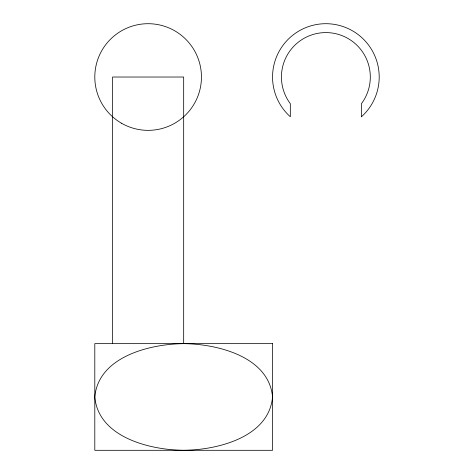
<?xml version="1.0" encoding="UTF-8"?>
<svg xmlns="http://www.w3.org/2000/svg" width="474" height="474" viewBox="0 0 474 474"><rect width="100%" height="100%" fill="white"/><g stroke="black" fill="none" stroke-linecap="round" stroke-linejoin="round"><path stroke-width="0.71" d="M183.675 343.65C150.181 343.97 98.414 356.549 94.8 396.975C98.414 437.401 150.181 449.98 183.675 450.3C217.169 449.98 268.936 437.401 272.55 396.975C268.936 356.549 217.169 343.97 183.675 343.65L183.675 77.025L112.575 77.025L112.575 343.65M272.55 343.65L94.8 343.65L94.8 450.3L272.55 450.3L272.55 343.65M361.425 116.77L361.425 103.688A44.438 44.438 0 0 0 355.778 44.153A44.438 44.438 0 0 0 295.972 44.153A44.438 44.438 0 0 0 290.325 103.688L290.325 116.77A53.325 53.325 0 0 1 287.475 40.023A53.325 53.325 0 0 1 364.275 40.023A53.325 53.325 0 0 1 361.425 116.77M121.463 123.204A53.325 53.325 0 0 0 201.45 77.025A53.325 53.325 0 0 0 121.463 30.846A53.325 53.325 0 0 0 121.463 123.204"/></g></svg>
